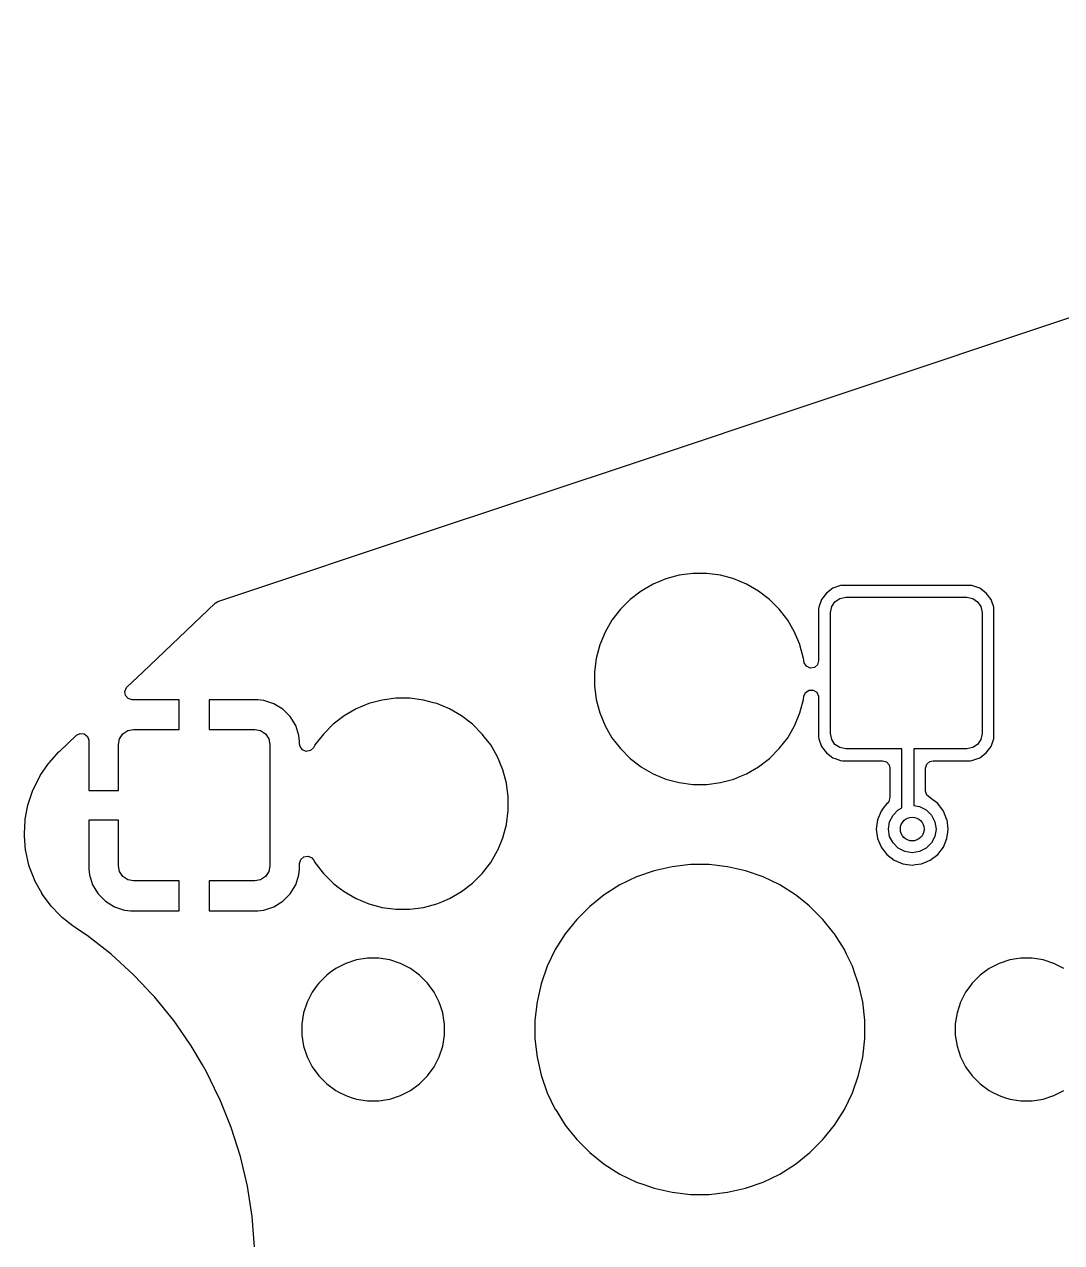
# Model space of a CAD drawing. Extents: x 51 to 261, y -150 to -32.
# Drawn here: x 162.98 to 180.44, y -52.94 to -32.43 of the extents above; entities that cross this region are included whole.
import ezdxf

# ---------------------------------------------------------------- set-up
doc = ezdxf.new("R2010")
doc.units = 0
doc.layers.add('BLACK', color=7, linetype='CONTINUOUS')

msp = doc.modelspace()

# ---------------------------------------------------------------- linework, layer by layer
at = {"layer": 'BLACK', "linetype": 'CONTINUOUS'}
for p, q in [((176.513513, -38.720572), (195.383748, -32.430494)), ((172.998827, -39.892134), (176.513513, -38.720572)), ((169.937381, -40.912616), (172.998827, -39.892134)), ((166.238945, -42.145428), (169.937381, -40.912616)), ((173.780062, -41.7633), (173.565049, -41.85236)), ((174.004887, -41.703058), (173.780062, -41.7633)), ((174.235627, -41.672681), (174.004887, -41.703058)), ((174.235632, -41.67268), (174.235627, -41.672681)), ((174.235638, -41.67268), (174.235632, -41.67268)), ((174.468382, -41.67268), (174.235638, -41.67268)), ((174.468387, -41.67268), (174.468382, -41.67268)), ((174.468392, -41.672681), (174.468387, -41.67268)), ((174.699132, -41.703058), (174.468392, -41.672681)), ((174.699135, -41.703058), (174.699132, -41.703058)), ((174.699136, -41.703059), (174.699135, -41.703058)), ((174.906834, -41.758712), (174.699136, -41.703059)), ((174.923957, -41.7633), (174.906834, -41.758712)), ((175.13897, -41.85236), (174.923957, -41.7633)), ((173.363469, -41.968744), (173.17883, -42.110422)), ((173.363485, -41.968733), (173.363469, -41.968744)), ((173.565033, -41.852368), (173.363485, -41.968733)), ((173.565049, -41.85236), (173.565033, -41.852368)), ((175.138986, -41.852368), (175.13897, -41.85236)), ((175.340534, -41.968733), (175.138986, -41.852368)), ((175.340537, -41.968735), (175.340534, -41.968733)), ((175.340542, -41.968738), (175.340537, -41.968735)), ((175.340548, -41.968742), (175.340542, -41.968738)), ((175.34055, -41.968744), (175.340548, -41.968742)), ((175.525189, -42.110422), (175.34055, -41.968744)), ((176.481285, -42.002455), (176.399746, -42.112936)), ((176.591766, -41.920916), (176.481285, -42.002455)), ((176.721368, -41.875565), (176.591766, -41.920916)), ((176.72137, -41.875565), (176.721368, -41.875565)), ((176.752142, -41.87268), (176.72137, -41.875565)), ((176.752146, -41.87268), (176.752142, -41.87268)), ((178.901874, -41.87268), (176.752146, -41.87268)), ((178.901878, -41.87268), (178.901874, -41.87268)), ((178.93265, -41.875565), (178.901878, -41.87268)), ((179.062253, -41.920916), (178.93265, -41.875565)), ((179.062255, -41.920917), (179.062253, -41.920916)), ((179.172735, -42.002455), (179.062255, -41.920917)), ((179.195109, -42.032771), (179.172735, -42.002455)), ((179.254273, -42.112935), (179.195109, -42.032771)), ((164.974872, -43.331814), (166.192693, -42.173223)), ((166.192693, -42.173223), (166.238945, -42.145428)), ((173.178823, -42.110428), (173.014258, -42.274993)), ((173.17883, -42.110422), (173.178823, -42.110428)), ((175.525196, -42.110428), (175.525189, -42.110422)), ((175.689761, -42.274993), (175.525196, -42.110428)), ((176.399746, -42.112936), (176.354395, -42.242538)), ((176.55201, -42.32818), (176.571421, -42.230596)), ((176.571421, -42.230596), (176.626698, -42.147868)), ((176.626698, -42.147868), (176.709426, -42.092591)), ((176.709426, -42.092591), (176.80701, -42.07318)), ((176.80701, -42.07318), (178.84701, -42.07318)), ((178.84701, -42.07318), (178.944594, -42.092591)), ((178.944594, -42.092591), (179.027322, -42.147868)), ((179.027322, -42.147868), (179.082599, -42.230596)), ((179.082599, -42.230596), (179.10201, -42.32818)), ((179.264915, -42.143349), (179.254273, -42.112935)), ((179.299624, -42.242538), (179.264915, -42.143349)), ((173.014252, -42.275), (172.872574, -42.459639)), ((173.014258, -42.274993), (173.014252, -42.275)), ((175.689767, -42.275), (175.689761, -42.274993)), ((175.711964, -42.303928), (175.689767, -42.275)), ((175.831452, -42.459648), (175.711964, -42.303928)), ((176.354395, -42.24254), (176.35151, -42.273312)), ((176.35151, -42.273312), (176.35151, -43.141382)), ((176.354395, -42.242538), (176.354395, -42.24254)), ((176.55201, -44.36818), (176.55201, -42.32818)), ((179.10201, -42.32818), (179.10201, -44.36818)), ((179.299624, -42.24254), (179.299624, -42.242538)), ((179.30251, -42.273312), (179.299624, -42.24254)), ((179.30251, -44.423047), (179.30251, -42.273312)), ((172.872563, -42.459655), (172.756198, -42.661203)), ((172.872574, -42.459639), (172.872563, -42.459655)), ((175.831456, -42.459655), (175.831452, -42.459648)), ((175.947821, -42.661203), (175.831456, -42.459655)), ((172.75619, -42.661219), (172.66713, -42.876232)), ((172.756198, -42.661203), (172.75619, -42.661219)), ((175.947829, -42.661219), (175.947821, -42.661203)), ((176.034582, -42.870663), (175.947829, -42.661219)), ((172.66713, -42.876232), (172.606888, -43.101057)), ((176.036892, -42.87624), (176.034582, -42.870663)), ((176.097131, -43.101054), (176.036892, -42.87624)), ((172.606888, -43.101057), (172.576511, -43.331797)), ((176.100719, -43.128306), (176.097131, -43.101054)), ((176.104571, -43.157567), (176.100719, -43.128306)), ((176.108533, -43.176317), (176.104571, -43.157567)), ((176.146307, -43.235095), (176.108533, -43.176317)), ((176.209863, -43.26412), (176.146307, -43.235095)), ((176.279021, -43.254176), (176.209863, -43.26412)), ((176.331825, -43.208421), (176.279021, -43.254176)), ((176.35151, -43.141382), (176.331825, -43.208421)), ((164.70888, -43.584869), (164.974872, -43.331814)), ((172.576511, -43.331797), (172.57651, -43.331814)), ((172.57651, -43.331814), (172.57651, -43.564545)), ((164.671625, -43.657048), (164.70065, -43.593492)), ((164.681569, -43.726206), (164.671625, -43.657048)), ((164.70065, -43.593492), (164.70888, -43.584869)), ((172.57651, -43.564545), (172.576511, -43.564562)), ((172.576511, -43.564562), (172.606766, -43.794379)), ((176.104571, -43.738791), (176.132837, -43.674895)), ((176.132837, -43.674895), (176.191162, -43.636424)), ((176.191162, -43.636424), (176.261026, -43.635593)), ((176.261026, -43.635593), (176.32025, -43.672665)), ((176.32025, -43.672665), (176.350029, -43.73587)), ((164.727324, -43.77901), (164.681569, -43.726206)), ((164.794363, -43.798695), (164.727324, -43.77901)), ((165.589704, -43.798695), (164.794363, -43.798695)), ((165.589704, -44.298695), (165.589704, -43.798695)), ((166.910022, -43.798695), (166.089704, -43.798695)), ((166.089704, -43.798695), (166.089704, -44.298695)), ((167.013419, -43.809259), (166.910022, -43.798695)), ((167.18095, -43.864773), (167.013419, -43.809259)), ((167.180955, -43.864775), (167.18095, -43.864773)), ((167.331171, -43.95743), (167.180955, -43.864775)), ((168.780062, -43.8633), (168.565049, -43.95236)), ((169.004887, -43.803058), (168.780062, -43.8633)), ((169.235627, -43.772681), (169.004887, -43.803058)), ((169.235632, -43.77268), (169.235627, -43.772681)), ((169.235638, -43.77268), (169.235632, -43.77268)), ((169.468382, -43.77268), (169.235638, -43.77268)), ((169.468387, -43.77268), (169.468382, -43.77268)), ((169.468392, -43.772681), (169.468387, -43.77268)), ((169.699132, -43.803058), (169.468392, -43.772681)), ((169.699135, -43.803058), (169.699132, -43.803058)), ((169.699136, -43.803059), (169.699135, -43.803058)), ((169.869779, -43.848783), (169.699136, -43.803059)), ((169.923957, -43.8633), (169.869779, -43.848783)), ((170.13897, -43.95236), (169.923957, -43.8633)), ((172.606766, -43.794379), (172.606889, -43.795306)), ((172.606889, -43.795306), (172.656644, -43.980995)), ((176.036892, -44.02012), (176.097131, -43.795306)), ((176.097131, -43.795306), (176.104571, -43.738791)), ((176.350029, -43.73587), (176.35151, -43.754977)), ((176.35151, -43.754977), (176.35151, -44.423047)), ((167.455968, -44.082227), (167.331171, -43.95743)), ((167.548623, -44.232443), (167.455968, -44.082227)), ((168.363469, -44.068744), (168.17883, -44.210422)), ((168.363485, -44.068733), (168.363469, -44.068744)), ((168.565033, -43.952368), (168.363485, -44.068733)), ((168.565049, -43.95236), (168.565033, -43.952368)), ((170.138986, -43.952368), (170.13897, -43.95236)), ((170.340534, -44.068733), (170.138986, -43.952368)), ((170.340537, -44.068735), (170.340534, -44.068733)), ((170.340542, -44.068738), (170.340537, -44.068735)), ((170.340548, -44.068742), (170.340542, -44.068738)), ((170.34055, -44.068744), (170.340548, -44.068742)), ((170.525189, -44.210422), (170.34055, -44.068744)), ((172.656644, -43.980995), (172.66713, -44.020127)), ((172.66713, -44.020127), (172.75619, -44.23514)), ((175.950847, -44.227855), (176.036889, -44.020127)), ((176.036888, -44.020127), (176.036892, -44.02012)), ((176.036889, -44.020127), (176.036888, -44.020127)), ((167.548625, -44.232448), (167.548623, -44.232443)), ((167.604139, -44.399979), (167.548625, -44.232448)), ((168.178823, -44.210428), (168.014258, -44.374993)), ((168.17883, -44.210422), (168.178823, -44.210428)), ((170.525196, -44.210428), (170.525189, -44.210422)), ((170.689761, -44.374993), (170.525196, -44.210428)), ((172.75619, -44.23514), (172.756198, -44.235156)), ((172.756198, -44.235156), (172.872563, -44.436704)), ((175.831452, -44.436712), (175.947825, -44.235149)), ((175.947825, -44.235149), (175.950847, -44.227855)), ((163.570018, -44.668342), (163.856394, -44.395894)), ((163.856394, -44.395894), (163.91853, -44.36395)), ((163.91853, -44.36395), (163.988076, -44.370669)), ((163.988076, -44.370669), (164.042949, -44.413921)), ((164.042949, -44.413921), (164.065727, -44.479973)), ((164.065727, -44.479973), (164.06522, -44.498332)), ((164.564704, -44.553695), (164.584115, -44.456111)), ((164.584115, -44.456111), (164.639392, -44.373383)), ((164.639392, -44.373383), (164.72212, -44.318106)), ((164.72212, -44.318106), (164.819704, -44.298695)), ((164.819704, -44.298695), (165.589704, -44.298695)), ((166.089704, -44.298695), (166.859704, -44.298695)), ((166.859704, -44.298695), (166.957288, -44.318106)), ((166.957288, -44.318106), (167.040016, -44.373383)), ((167.040016, -44.373383), (167.095293, -44.456111)), ((167.095293, -44.456111), (167.114704, -44.553695)), ((167.614702, -44.503376), (167.604139, -44.399979)), ((168.014252, -44.375), (167.872574, -44.559639)), ((168.014258, -44.374993), (168.014252, -44.375)), ((170.689767, -44.375), (170.689761, -44.374993)), ((170.728901, -44.426001), (170.689767, -44.375)), ((170.831452, -44.559648), (170.728901, -44.426001)), ((172.872563, -44.436704), (172.872574, -44.43672)), ((172.872574, -44.43672), (173.014252, -44.621359)), ((175.689766, -44.621361), (175.831452, -44.436712)), ((176.35151, -44.423047), (176.354395, -44.453819)), ((176.354395, -44.453819), (176.354395, -44.453821)), ((176.354395, -44.453821), (176.399746, -44.583423)), ((176.571421, -44.465764), (176.55201, -44.36818)), ((176.626698, -44.548492), (176.571421, -44.465764)), ((179.082599, -44.465764), (179.027322, -44.548492)), ((179.10201, -44.36818), (179.082599, -44.465764)), ((179.276948, -44.518622), (179.299624, -44.453821)), ((179.299624, -44.453819), (179.30251, -44.423047)), ((179.299624, -44.453821), (179.299624, -44.453819)), ((163.39623, -44.85883), (163.563801, -44.674697)), ((163.563801, -44.674697), (163.570018, -44.668342)), ((164.06522, -44.498332), (164.064704, -44.503381)), ((164.064704, -44.503381), (164.064704, -45.323695)), ((164.564704, -45.323695), (164.564704, -44.553695)), ((167.114704, -44.553695), (167.114704, -46.593695)), ((167.614703, -44.503391), (167.614702, -44.503376)), ((167.614703, -44.543508), (167.614703, -44.503391)), ((167.621522, -44.584063), (167.614703, -44.543508)), ((167.66205, -44.640978), (167.621522, -44.584063)), ((167.726915, -44.666946), (167.66205, -44.640978)), ((167.795522, -44.653724), (167.726915, -44.666946)), ((167.846089, -44.605509), (167.795522, -44.653724)), ((167.87256, -44.55966), (167.846089, -44.605509)), ((167.872574, -44.559639), (167.87256, -44.55966)), ((170.831456, -44.559655), (170.831452, -44.559648)), ((170.947821, -44.761203), (170.831456, -44.559655)), ((173.014252, -44.621359), (173.014258, -44.621366)), ((173.014258, -44.621366), (173.178827, -44.785935)), ((175.525196, -44.785931), (175.689761, -44.621366)), ((175.689761, -44.621366), (175.689766, -44.621361)), ((176.399746, -44.583423), (176.399747, -44.583425)), ((176.399747, -44.583425), (176.481285, -44.693905)), ((176.481285, -44.693905), (176.591765, -44.775443)), ((176.709426, -44.603769), (176.626698, -44.548492)), ((176.80701, -44.62318), (176.709426, -44.603769)), ((177.75201, -44.62318), (176.80701, -44.62318)), ((177.75201, -45.619758), (177.75201, -44.62318)), ((178.84701, -44.62318), (177.95201, -44.62318)), ((177.95201, -44.62318), (177.95201, -45.577961)), ((178.944594, -44.603769), (178.84701, -44.62318)), ((179.027322, -44.548492), (178.944594, -44.603769)), ((179.062255, -44.775443), (179.172735, -44.693905)), ((179.172735, -44.693905), (179.21071, -44.642451)), ((179.21071, -44.642451), (179.254273, -44.583425)), ((179.254273, -44.583425), (179.276948, -44.518622)), ((163.247678, -45.073562), (163.385658, -44.872189)), ((163.385658, -44.872189), (163.39623, -44.85883)), ((170.947829, -44.761219), (170.947821, -44.761203)), ((171.036731, -44.975851), (170.947829, -44.761219)), ((173.178827, -44.785935), (173.318106, -44.892807)), ((173.318106, -44.892807), (173.363478, -44.927622)), ((175.340542, -44.927622), (175.499261, -44.805833)), ((175.499261, -44.805833), (175.525193, -44.785935)), ((175.525193, -44.785935), (175.525196, -44.785931)), ((176.591765, -44.775443), (176.631981, -44.789515)), ((176.631981, -44.789515), (176.721369, -44.820794)), ((176.721369, -44.820794), (176.752142, -44.82368)), ((176.752142, -44.82368), (176.752146, -44.82368)), ((176.752146, -44.82368), (177.42751, -44.82368)), ((177.42751, -44.82368), (177.494549, -44.843365)), ((177.494549, -44.843365), (177.540304, -44.896169)), ((177.540304, -44.896169), (177.55151, -44.94768)), ((178.15251, -44.94768), (178.172195, -44.880641)), ((178.172195, -44.880641), (178.224999, -44.834886)), ((178.224999, -44.834886), (178.27651, -44.82368)), ((178.27651, -44.82368), (178.901878, -44.82368)), ((178.901878, -44.82368), (178.932649, -44.820794)), ((178.932649, -44.820794), (178.932651, -44.820794)), ((178.932651, -44.820794), (178.997452, -44.798118)), ((178.997452, -44.798118), (179.062255, -44.775443)), ((163.129983, -45.306647), (163.239039, -45.088241)), ((163.239039, -45.088241), (163.247678, -45.073562)), ((171.036892, -44.97624), (171.036731, -44.975851)), ((171.097131, -45.201054), (171.036892, -44.97624)), ((173.363478, -44.927622), (173.369085, -44.930859)), ((173.369085, -44.930859), (173.565033, -45.043991)), ((173.565033, -45.043991), (173.565049, -45.043999)), ((173.565049, -45.043999), (173.780062, -45.133059)), ((174.92395, -45.133062), (175.027031, -45.090365)), ((175.027031, -45.090365), (175.13897, -45.043999)), ((175.13897, -45.043999), (175.138973, -45.043997)), ((175.138973, -45.043997), (175.138979, -45.043995)), ((175.138979, -45.043995), (175.340542, -44.927622)), ((177.55151, -44.94768), (177.55151, -45.444058)), ((178.15251, -45.334577), (178.15251, -44.94768)), ((163.123434, -45.322386), (163.129983, -45.306647)), ((171.12751, -45.431808), (171.097131, -45.201054)), ((173.780062, -45.133059), (173.780064, -45.133059)), ((173.780064, -45.133059), (173.78007, -45.133062)), ((173.78007, -45.133062), (174.004884, -45.193301)), ((174.004884, -45.193301), (174.235638, -45.22368)), ((174.235638, -45.22368), (174.235645, -45.22368)), ((174.235645, -45.22368), (174.468375, -45.22368)), ((174.468375, -45.22368), (174.468382, -45.22368)), ((174.468382, -45.22368), (174.699136, -45.193301)), ((174.699136, -45.193301), (174.92395, -45.133062)), ((163.055438, -45.523858), (163.123434, -45.322386)), ((164.064704, -45.323695), (164.564704, -45.323695)), ((171.12751, -45.664552), (171.12751, -45.431808)), ((177.531825, -45.511097), (177.503002, -45.54243)), ((177.55151, -45.444058), (177.531825, -45.511097)), ((178.152589, -45.338991), (178.15251, -45.334577)), ((178.174647, -45.405287), (178.152589, -45.338991)), ((178.22331, -45.444511), (178.174647, -45.405287)), ((178.222799, -45.445398), (178.22331, -45.444511)), ((178.228481, -45.448679), (178.222799, -45.445398)), ((178.229046, -45.449134), (178.228481, -45.448679)), ((178.229837, -45.449461), (178.229046, -45.449134)), ((178.229841, -45.449464), (178.229837, -45.449461)), ((178.35528, -45.545716), (178.229841, -45.449464)), ((162.995454, -45.809983), (163.04105, -45.570151)), ((163.04105, -45.570151), (163.045372, -45.553685)), ((163.045372, -45.553685), (163.055438, -45.523858)), ((171.097131, -45.895306), (171.12751, -45.664552)), ((177.402463, -45.67116), (177.341956, -45.817237)), ((177.43775, -45.625173), (177.402463, -45.67116)), ((177.498718, -45.545718), (177.43775, -45.625173)), ((177.498719, -45.545716), (177.498718, -45.545718)), ((177.498721, -45.545715), (177.498719, -45.545716)), ((177.503002, -45.54243), (177.498721, -45.545715)), ((177.603393, -45.738886), (177.691886, -45.650393)), ((177.691886, -45.650393), (177.75201, -45.619758)), ((177.95201, -45.577961), (178.050607, -45.593577)), ((178.050607, -45.593577), (178.162114, -45.650393)), ((178.162114, -45.650393), (178.250607, -45.738886)), ((178.35528, -45.545717), (178.35528, -45.545716)), ((178.355282, -45.545718), (178.35528, -45.545717)), ((178.451536, -45.671159), (178.355282, -45.545718)), ((178.512044, -45.817238), (178.451536, -45.671159)), ((162.981981, -46.054538), (162.993431, -45.826896)), ((162.993431, -45.826896), (162.995454, -45.809983)), ((164.564704, -45.823695), (164.064705, -45.823695)), ((164.064705, -45.823695), (164.064705, -46.644013)), ((164.564704, -46.593695), (164.564704, -45.823695)), ((171.036892, -46.12012), (171.097131, -45.895306)), ((177.341955, -45.817239), (177.321318, -45.973998)), ((177.341956, -45.817237), (177.341955, -45.817239)), ((177.527, -45.974), (177.546577, -45.850393)), ((177.546577, -45.850393), (177.603393, -45.738886)), ((178.250607, -45.738886), (178.307423, -45.850393)), ((178.307423, -45.850393), (178.327, -45.974)), ((178.512326, -45.819378), (178.512044, -45.817238)), ((178.532682, -45.973998), (178.512326, -45.819378)), ((162.981168, -46.070696), (162.981981, -46.054538)), ((162.981483, -46.087737), (162.981168, -46.070696)), ((163.002697, -46.329956), (162.981483, -46.087737)), ((170.949579, -46.330916), (171.036889, -46.120127)), ((171.036888, -46.120127), (171.036892, -46.12012)), ((171.036889, -46.120127), (171.036888, -46.120127)), ((177.321318, -45.973998), (177.321318, -45.974001)), ((177.321318, -45.974001), (177.341955, -46.13076)), ((177.341955, -46.13076), (177.341956, -46.130762)), ((177.341956, -46.130762), (177.402149, -46.276082)), ((177.546577, -46.097607), (177.527, -45.974)), ((177.603393, -46.209114), (177.546577, -46.097607)), ((178.307423, -46.097607), (178.250607, -46.209114)), ((178.327, -45.974), (178.307423, -46.097607)), ((178.451536, -46.276841), (178.512044, -46.130762)), ((178.512044, -46.130762), (178.525898, -46.025529)), ((178.525898, -46.025529), (178.532682, -45.974001)), ((178.532682, -45.974001), (178.532682, -45.973998)), ((163.002781, -46.330916), (163.002697, -46.329956)), ((163.005432, -46.347756), (163.002781, -46.330916)), ((170.831452, -46.536712), (170.947825, -46.335149)), ((170.947825, -46.335149), (170.949579, -46.330916)), ((177.402149, -46.276082), (177.402464, -46.276841)), ((177.402464, -46.276841), (177.498718, -46.402282)), ((177.691886, -46.297607), (177.603393, -46.209114)), ((177.803393, -46.354423), (177.691886, -46.297607)), ((178.162114, -46.297607), (178.050607, -46.354423)), ((178.250607, -46.209114), (178.162114, -46.297607)), ((178.355282, -46.402282), (178.451536, -46.276841)), ((163.058507, -46.579682), (163.005432, -46.347756)), ((167.614703, -46.552853), (167.634387, -46.485814)), ((167.634387, -46.485814), (167.68719, -46.440058)), ((167.68719, -46.440058), (167.756349, -46.430114)), ((167.756349, -46.430114), (167.819905, -46.459138)), ((167.819905, -46.459138), (167.846089, -46.490851)), ((167.846089, -46.490851), (167.870826, -46.533695)), ((167.870826, -46.533695), (167.872568, -46.536712)), ((167.872568, -46.536712), (167.872573, -46.536718)), ((167.872573, -46.536718), (167.872574, -46.53672)), ((167.872574, -46.53672), (168.014252, -46.721359)), ((170.689766, -46.721361), (170.831452, -46.536712)), ((177.498718, -46.402282), (177.624159, -46.498536)), ((177.624159, -46.498536), (177.770238, -46.559044)), ((177.927, -46.374), (177.803393, -46.354423)), ((178.050607, -46.354423), (177.927, -46.374)), ((178.083762, -46.559044), (178.229841, -46.498536)), ((178.229841, -46.498536), (178.355282, -46.402282)), ((163.059886, -46.585707), (163.058507, -46.579682)), ((163.064822, -46.602025), (163.059886, -46.585707)), ((163.080751, -46.644013), (163.064822, -46.602025)), ((163.144464, -46.811962), (163.080751, -46.644013)), ((164.064705, -46.644013), (164.075268, -46.74741)), ((164.075268, -46.74741), (164.130782, -46.914941)), ((164.584115, -46.691279), (164.564704, -46.593695)), ((164.639392, -46.774007), (164.584115, -46.691279)), ((167.095293, -46.691279), (167.040016, -46.774007)), ((167.114704, -46.593695), (167.095293, -46.691279)), ((167.548625, -46.914941), (167.604139, -46.74741)), ((167.604139, -46.74741), (167.614703, -46.644013)), ((167.614703, -46.644013), (167.614703, -46.552853)), ((168.014252, -46.721359), (168.014258, -46.721366)), ((168.014258, -46.721366), (168.178823, -46.885931)), ((170.525191, -46.885936), (170.689766, -46.721361)), ((173.58243, -46.676955), (173.288195, -46.779913)), ((173.582442, -46.676951), (173.58243, -46.676955)), ((173.88636, -46.607584), (173.582442, -46.676951)), ((173.886376, -46.607582), (173.88636, -46.607584)), ((174.196137, -46.57268), (173.886376, -46.607582)), ((174.196141, -46.57268), (174.196137, -46.57268)), ((174.507879, -46.57268), (174.196141, -46.57268)), ((174.507883, -46.57268), (174.507879, -46.57268)), ((174.817643, -46.607582), (174.507883, -46.57268)), ((174.817659, -46.607584), (174.817643, -46.607582)), ((175.121577, -46.676951), (174.817659, -46.607584)), ((175.121589, -46.676955), (175.121577, -46.676951)), ((175.415824, -46.779913), (175.121589, -46.676955)), ((177.770238, -46.559044), (177.809691, -46.564238)), ((177.809691, -46.564238), (177.926999, -46.579682)), ((177.926999, -46.579682), (177.927, -46.579682)), ((177.927, -46.579682), (177.927001, -46.579682)), ((177.927001, -46.579682), (177.980186, -46.57268)), ((177.980186, -46.57268), (178.083762, -46.559044)), ((163.151409, -46.830268), (163.144464, -46.811962)), ((163.158536, -46.845751), (163.151409, -46.830268)), ((163.272615, -47.054467), (163.158536, -46.845751)), ((164.130782, -46.914941), (164.130784, -46.914946)), ((164.130784, -46.914946), (164.223439, -47.065162)), ((164.72212, -46.829284), (164.639392, -46.774007)), ((164.819704, -46.848695), (164.72212, -46.829284)), ((165.589704, -46.848695), (164.819704, -46.848695)), ((165.589704, -47.348693), (165.589704, -46.848695)), ((166.859704, -46.848695), (166.089704, -46.848695)), ((166.089704, -46.848695), (166.089704, -47.348694)), ((166.957288, -46.829284), (166.859704, -46.848695)), ((167.040016, -46.774007), (166.957288, -46.829284)), ((167.455968, -47.065162), (167.548623, -46.914946)), ((167.548623, -46.914946), (167.548625, -46.914941)), ((168.178823, -46.885931), (168.17883, -46.885937)), ((168.17883, -46.885937), (168.242257, -46.934606)), ((168.242257, -46.934606), (168.363478, -47.027622)), ((170.340542, -47.027622), (170.525191, -46.885936)), ((173.007335, -46.915168), (172.743378, -47.081023)), ((173.288195, -46.779913), (173.007335, -46.915168)), ((175.696684, -46.915168), (175.415824, -46.779913)), ((175.696687, -46.91517), (175.696684, -46.915168)), ((175.960643, -47.081024), (175.696687, -46.91517)), ((163.275611, -47.059949), (163.272615, -47.054467)), ((163.284797, -47.074312), (163.275611, -47.059949)), ((163.430151, -47.270428), (163.284797, -47.074312)), ((164.223439, -47.065162), (164.348236, -47.189959)), ((167.331171, -47.189959), (167.455968, -47.065162)), ((168.363478, -47.027622), (168.363485, -47.027626)), ((168.363485, -47.027626), (168.565033, -47.143991)), ((168.565033, -47.143991), (168.565049, -47.143999)), ((168.565049, -47.143999), (168.780062, -47.233059)), ((170.006184, -47.199), (170.13897, -47.143999)), ((170.13897, -47.143999), (170.138973, -47.143997)), ((170.138973, -47.143997), (170.138979, -47.143995)), ((170.138979, -47.143995), (170.340542, -47.027622)), ((172.743378, -47.081023), (172.499651, -47.275388)), ((176.097243, -47.189959), (175.960643, -47.081024)), ((163.441212, -47.283385), (163.430151, -47.270428)), ((163.563528, -47.408162), (163.441212, -47.283385)), ((164.348236, -47.189959), (164.498452, -47.282614)), ((164.498452, -47.282614), (164.498457, -47.282616)), ((164.498457, -47.282616), (164.665988, -47.33813)), ((164.665988, -47.33813), (164.769391, -47.348694)), ((164.769391, -47.348694), (165.589703, -47.348694)), ((165.589703, -47.348694), (165.589704, -47.348693)), ((166.089704, -47.348694), (166.910008, -47.348694)), ((166.910008, -47.348694), (166.910022, -47.348693)), ((166.910022, -47.348693), (167.013419, -47.33813)), ((167.013419, -47.33813), (167.18095, -47.282616)), ((167.18095, -47.282616), (167.180955, -47.282614)), ((167.180955, -47.282614), (167.331171, -47.189959)), ((168.780062, -47.233059), (168.780064, -47.233059)), ((168.780064, -47.233059), (168.78007, -47.233062)), ((168.78007, -47.233062), (169.004884, -47.293301)), ((169.004884, -47.293301), (169.235638, -47.32368)), ((169.235638, -47.32368), (169.235645, -47.32368)), ((169.235645, -47.32368), (169.468375, -47.32368)), ((169.468375, -47.32368), (169.468382, -47.32368)), ((169.468382, -47.32368), (169.699136, -47.293301)), ((169.699136, -47.293301), (169.92395, -47.233062)), ((169.92395, -47.233062), (170.006184, -47.199)), ((172.499651, -47.275388), (172.279218, -47.495821)), ((176.193651, -47.266842), (176.097243, -47.189959)), ((176.204369, -47.275389), (176.193651, -47.266842)), ((176.424801, -47.495821), (176.204369, -47.275389)), ((163.612101, -47.457712), (163.563528, -47.408162)), ((163.624836, -47.46903), (163.612101, -47.457712)), ((163.804216, -47.6076), (163.624836, -47.46903)), ((172.279218, -47.495821), (172.084853, -47.739548)), ((176.607068, -47.724377), (176.424801, -47.495821)), ((163.82142, -47.62089), (163.804216, -47.6076)), ((163.828347, -47.62587), (163.82142, -47.62089)), ((163.860568, -47.647393), (163.828347, -47.62587)), ((163.860609, -47.647429), (163.860568, -47.647393)), ((164.037989, -47.765963), (163.860609, -47.647429)), ((164.037997, -47.765969), (164.037989, -47.765963)), ((164.441858, -48.082048), (164.037997, -47.765969)), ((172.084853, -47.739548), (171.918998, -48.003505)), ((176.619166, -47.739547), (176.607068, -47.724377)), ((176.78502, -48.003503), (176.619166, -47.739547)), ((164.441865, -48.082054), (164.441858, -48.082048)), ((164.820845, -48.427548), (164.441865, -48.082054)), ((168.570891, -48.177239), (168.391173, -48.235634)), ((168.757524, -48.14768), (168.570891, -48.177239)), ((168.757529, -48.14768), (168.757524, -48.14768)), ((168.946491, -48.14768), (168.757529, -48.14768)), ((168.946496, -48.14768), (168.946491, -48.14768)), ((169.133128, -48.177239), (168.946496, -48.14768)), ((169.312846, -48.235634), (169.133128, -48.177239)), ((171.918998, -48.003505), (171.783743, -48.284365)), ((176.785021, -48.003505), (176.78502, -48.003503)), ((176.820698, -48.077589), (176.785021, -48.003505)), ((176.920278, -48.284369), (176.820698, -48.077589)), ((179.570891, -48.177239), (179.391173, -48.235634)), ((179.757524, -48.14768), (179.570891, -48.177239)), ((179.757529, -48.14768), (179.757524, -48.14768)), ((179.946491, -48.14768), (179.757529, -48.14768)), ((179.946496, -48.14768), (179.946491, -48.14768)), ((180.133128, -48.177239), (179.946496, -48.14768)), ((180.312846, -48.235634), (180.133128, -48.177239)), ((168.135589, -48.38479), (168.069937, -48.43249)), ((168.22281, -48.32142), (168.135589, -48.38479)), ((168.391173, -48.235634), (168.22281, -48.32142)), ((169.481209, -48.32142), (169.312846, -48.235634)), ((169.634083, -48.43249), (169.481209, -48.32142)), ((171.783743, -48.284365), (171.680785, -48.5786)), ((176.961897, -48.403309), (176.920278, -48.284369)), ((179.135589, -48.38479), (179.069937, -48.43249)), ((179.22281, -48.32142), (179.135589, -48.38479)), ((179.391173, -48.235634), (179.22281, -48.32142)), ((180.481209, -48.32142), (180.312846, -48.235634)), ((164.820847, -48.42755), (164.820845, -48.427548)), ((164.820851, -48.427555), (164.820847, -48.42755)), ((164.820855, -48.427558), (164.820851, -48.427555)), ((164.951601, -48.566104), (164.820855, -48.427558)), ((165.110567, -48.734554), (164.951601, -48.566104)), ((167.93632, -48.566107), (167.911014, -48.600938)), ((167.936322, -48.566105), (167.93632, -48.566107)), ((168.069934, -48.432492), (167.936322, -48.566104)), ((167.936322, -48.566104), (167.936322, -48.566105)), ((168.069935, -48.432492), (168.069934, -48.432492)), ((168.069937, -48.43249), (168.069935, -48.432492)), ((169.7677, -48.566107), (169.634083, -48.43249)), ((169.87877, -48.718981), (169.7677, -48.566107)), ((171.680781, -48.578612), (171.611414, -48.88253)), ((171.680785, -48.5786), (171.680781, -48.578612)), ((177.001364, -48.516101), (176.961897, -48.403309)), ((177.023238, -48.578612), (177.001364, -48.516101)), ((177.092606, -48.882534), (177.023238, -48.578612)), ((178.93632, -48.566107), (178.911014, -48.600938)), ((178.936322, -48.566105), (178.93632, -48.566107)), ((179.069934, -48.432492), (178.936322, -48.566104)), ((178.936322, -48.566104), (178.936322, -48.566105)), ((179.069935, -48.432492), (179.069934, -48.432492)), ((179.069937, -48.43249), (179.069935, -48.432492)), ((165.172846, -48.800548), (165.110567, -48.734554)), ((165.495843, -49.19891), (165.172846, -48.800548)), ((167.82525, -48.71898), (167.739464, -48.887343)), ((167.911014, -48.600938), (167.82525, -48.71898)), ((169.895582, -48.751977), (169.87877, -48.718981)), ((169.964555, -48.887343), (169.895582, -48.751977)), ((178.82525, -48.71898), (178.739464, -48.887343)), ((178.911014, -48.600938), (178.82525, -48.71898)), ((167.739464, -48.887343), (167.681069, -49.067061)), ((169.964555, -48.887345), (169.964555, -48.887343)), ((169.964557, -48.887348), (169.964555, -48.887345)), ((169.995856, -48.983677), (169.964557, -48.887348)), ((170.02295, -49.067061), (169.995856, -48.983677)), ((171.611412, -48.882546), (171.57651, -49.192306)), ((171.611414, -48.88253), (171.611412, -48.882546)), ((177.12751, -49.192311), (177.092606, -48.882534)), ((178.739464, -48.887343), (178.681069, -49.067061)), ((165.533819, -49.253693), (165.495843, -49.19891)), ((167.681069, -49.067061), (167.65151, -49.253693)), ((170.042787, -49.192306), (170.02295, -49.067061)), ((170.05251, -49.253693), (170.042787, -49.192306)), ((171.57651, -49.192306), (171.57651, -49.504053)), ((177.12751, -49.253693), (177.12751, -49.192311)), ((178.681069, -49.067061), (178.65151, -49.253693)), ((165.788021, -49.620397), (165.533819, -49.253693)), ((167.65151, -49.253693), (167.65151, -49.442666)), ((170.05251, -49.442666), (170.05251, -49.253693)), ((177.12751, -49.504049), (177.12751, -49.253693)), ((178.65151, -49.253693), (178.65151, -49.442666)), ((165.97764, -49.943278), (165.788021, -49.620397)), ((167.65151, -49.442666), (167.681069, -49.629298)), ((170.02295, -49.629298), (170.05251, -49.442666)), ((171.57651, -49.504053), (171.611412, -49.813813)), ((177.092606, -49.813826), (177.12751, -49.504049)), ((178.65151, -49.442666), (178.681069, -49.629298)), ((167.681069, -49.629298), (167.739464, -49.809016)), ((167.739464, -49.809016), (167.807875, -49.943278)), ((169.87877, -49.977379), (169.964557, -49.809012)), ((169.964557, -49.809012), (170.02295, -49.629298)), ((171.611412, -49.813813), (171.611414, -49.813829)), ((171.611414, -49.813829), (171.680781, -50.117747)), ((177.023238, -50.117748), (177.092606, -49.813826)), ((178.681069, -49.629298), (178.739464, -49.809016)), ((178.739464, -49.809016), (178.807875, -49.943278)), ((166.047735, -50.062634), (165.97764, -49.943278)), ((167.807875, -49.943278), (167.82525, -49.977379)), ((167.82525, -49.977379), (167.93632, -50.130253)), ((169.7677, -50.130253), (169.87877, -49.977379)), ((178.807875, -49.943278), (178.82525, -49.977379)), ((178.82525, -49.977379), (178.93632, -50.130253)), ((166.251868, -50.47897), (166.047735, -50.062634)), ((167.93632, -50.130253), (168.069937, -50.26387)), ((169.634083, -50.26387), (169.7677, -50.130253)), ((171.680781, -50.117747), (171.680785, -50.117759)), ((171.680785, -50.117759), (171.783743, -50.411994)), ((176.920278, -50.411991), (177.023238, -50.117748)), ((178.93632, -50.130253), (179.069937, -50.26387)), ((168.069937, -50.26387), (168.222811, -50.37494)), ((168.222811, -50.37494), (168.263353, -50.395597)), ((168.263353, -50.395597), (168.391173, -50.460725)), ((169.312842, -50.460727), (169.481209, -50.37494)), ((169.481209, -50.37494), (169.634083, -50.26387)), ((171.783743, -50.411994), (171.918998, -50.692854)), ((176.78502, -50.692857), (176.920278, -50.411991)), ((179.069937, -50.26387), (179.222811, -50.37494)), ((179.222811, -50.37494), (179.263353, -50.395597)), ((179.263353, -50.395597), (179.391173, -50.460725)), ((180.312842, -50.460727), (180.481209, -50.37494)), ((166.273511, -50.523111), (166.251868, -50.47897)), ((166.464083, -50.999242), (166.273511, -50.523111)), ((168.391173, -50.460725), (168.391175, -50.460725)), ((168.391175, -50.460725), (168.391178, -50.460727)), ((168.391178, -50.460727), (168.481541, -50.490088)), ((168.481541, -50.490088), (168.570891, -50.51912)), ((168.570891, -50.51912), (168.757524, -50.54868)), ((168.757524, -50.54868), (168.757529, -50.54868)), ((168.757529, -50.54868), (168.946496, -50.54868)), ((168.946496, -50.54868), (169.133128, -50.51912)), ((169.133128, -50.51912), (169.312842, -50.460727)), ((179.391173, -50.460725), (179.391175, -50.460725)), ((179.391175, -50.460725), (179.391178, -50.460727)), ((179.391178, -50.460727), (179.481541, -50.490088)), ((179.481541, -50.490088), (179.570891, -50.51912)), ((179.570891, -50.51912), (179.757524, -50.54868)), ((179.757524, -50.54868), (179.757529, -50.54868)), ((179.757529, -50.54868), (179.946496, -50.54868)), ((179.946496, -50.54868), (180.133128, -50.51912)), ((180.133128, -50.51912), (180.312842, -50.460727)), ((171.918998, -50.692854), (171.92532, -50.702915)), ((171.92532, -50.702915), (172.084854, -50.956813)), ((176.619166, -50.956813), (176.78502, -50.692857)), ((166.618372, -51.488338), (166.464083, -50.999242)), ((172.084854, -50.956813), (172.176475, -51.071702)), ((176.424801, -51.200539), (176.619166, -50.956813)), ((172.176475, -51.071702), (172.258292, -51.174298)), ((172.258292, -51.174298), (172.279219, -51.200539)), ((172.279219, -51.200539), (172.499651, -51.420971)), ((176.204369, -51.420971), (176.424801, -51.200539)), ((172.499651, -51.420971), (172.743377, -51.615336)), ((175.960643, -51.615336), (176.204369, -51.420971)), ((166.735508, -51.987636), (166.618372, -51.488338)), ((172.743377, -51.615336), (173.007333, -51.78119)), ((175.696687, -51.78119), (175.960643, -51.615336)), ((173.007333, -51.78119), (173.288199, -51.916448)), ((175.415821, -51.916448), (175.696687, -51.78119)), ((166.814829, -52.494318), (166.735508, -51.987636)), ((173.288199, -51.916448), (173.409046, -51.958734)), ((173.409046, -51.958734), (173.58243, -52.019404)), ((173.58243, -52.019404), (173.582442, -52.019408)), ((173.582442, -52.019408), (173.886364, -52.088776)), ((174.817656, -52.088776), (175.121578, -52.019408)), ((175.121578, -52.019408), (175.415821, -51.916448)), ((173.886364, -52.088776), (174.196136, -52.123679)), ((174.196136, -52.123679), (174.196137, -52.12368)), ((174.196137, -52.12368), (174.196141, -52.12368)), ((174.196141, -52.12368), (174.507883, -52.12368)), ((174.507883, -52.123679), (174.817656, -52.088776)), ((174.507883, -52.12368), (174.507883, -52.123679)), ((166.844633, -52.865394), (166.814829, -52.494318)), ((166.855888, -53.005526), (166.844633, -52.865394))]:
    msp.add_line(p, q, dxfattribs=at)
at = {"layer": 'BLACK'}
msp.add_circle((177.927, -45.974), 0.2, dxfattribs=at)

doc.saveas('drawing.dxf')
